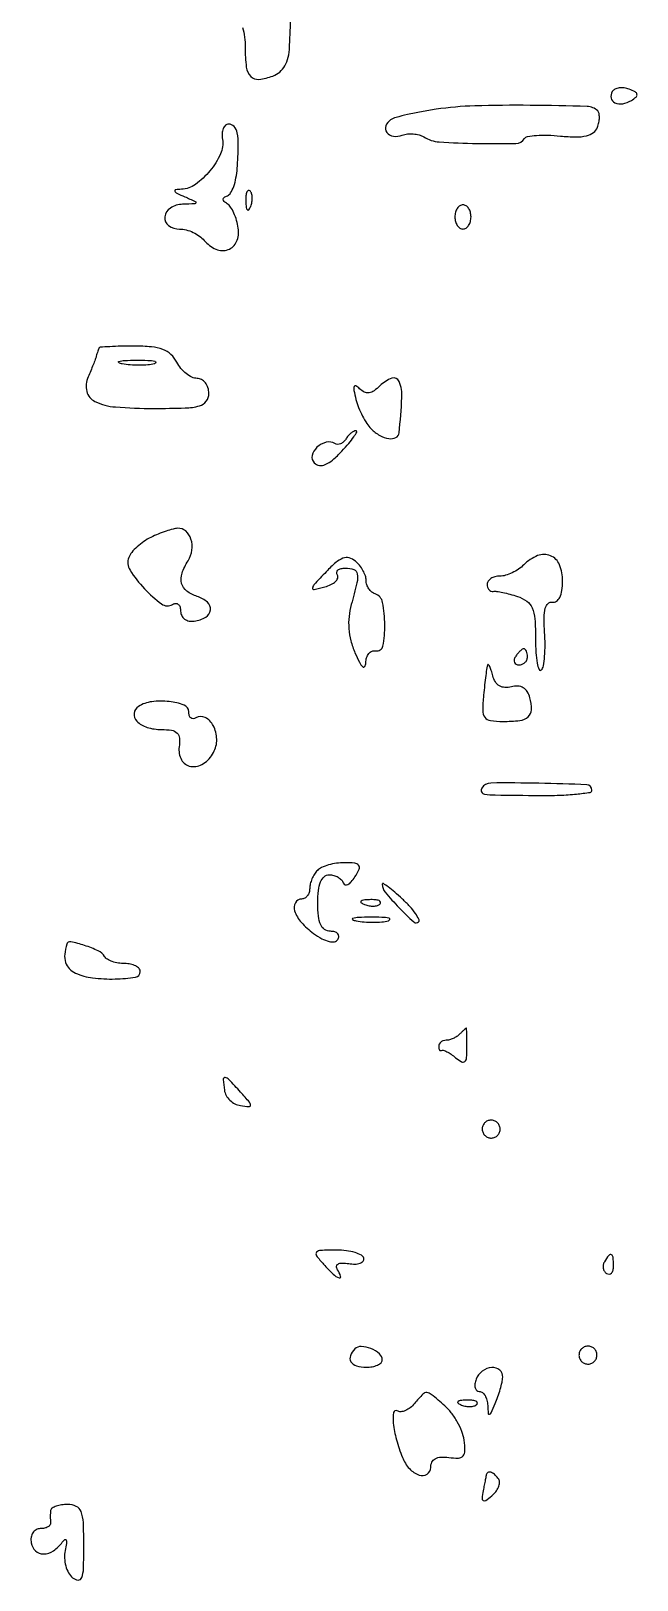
# Model space of a CAD drawing. Extents: x 0 to 5034, y 0 to 2560.
# Drawn here: x 3896.4 to 3971.6, y 21.6 to 213.5 of the extents above; entities that cross this region are included whole.
import ezdxf

# ---------------------------------------------------------------- set-up
doc = ezdxf.new("R2010")
doc.units = 0

msp = doc.modelspace()

# ---------------------------------------------------------------- linework, layer by layer
msp.add_lwpolyline([(3922.684393, 213.952226, -0.040427), (3922.921293, 212.787516, -0.029972), (3923, 211.475684, 0.028978), (3923.140626, 209.051269, 0.166286), (3923.687242, 207.906376, 0.231275), (3924.700104, 207.54667, 0.058826), (3926.446178, 207.957033, 0.090914), (3927.292603, 208.452601, 0.086215), (3927.926674, 209.224332, 0.073831), (3928.331315, 210.2726, 0.045944), (3928.501385, 211.581901, -0.002663), (3928.799937, 218.574, -0.031331)], format="xyb")
for points in [[(3968.515713, 206.025424, 0.191013), (3968.37394, 205.228674, 0.23802), (3968.834197, 204.646206, 0.152732), (3969.803525, 204.517896, 0.095806), (3970.881592, 204.92682, 0.03936), (3971.466726, 205.355474, 0.268353), (3971.580022, 205.680389, 0.227867), (3971.35823, 205.9802, 0.029854), (3970.615871, 206.317163, 0.058511), (3969.981629, 206.478786, 0.067768), (3969.358823, 206.477104, 0.078711), (3968.841624, 206.319872, 0.142196)], [(3946.67483, 203.84009, 0.009886), (3944.8453, 203.539115, 0.011725), (3943.130937, 203.180392, 0.010604), (3941.704782, 202.814828, 0.070477), (3941.033965, 202.520991, 0.167703), (3940.428867, 201.780185, 0.257313), (3940.550624, 200.980553, 0.19752), (3941.37223, 200.503594, 0.126255), (3942.484138, 200.632287, -0.065345), (3943.11839, 200.784748, -0.046738), (3943.848935, 200.793508, -0.047117), (3944.560226, 200.667318, -0.071076), (3945.13609, 200.415892, 0.121701), (3947.061581, 199.796207, 0.01321), (3951.757855, 199.595393, 0.009251), (3956.570426, 199.605911, 0.254485), (3957.631274, 200.212013, -0.217528), (3958.016265, 200.469277, -0.022711), (3959.122668, 200.597403, -0.024884), (3960.518907, 200.625497, -0.017381), (3962.090762, 200.524132, 0.020871), (3964.009932, 200.413807, 0.061855), (3965.31899, 200.55556, 0.099812), (3966.175688, 200.948856, 0.144759), (3966.678761, 201.605247, 0.041072), (3966.856086, 202.212056, 0.047477), (3966.920592, 202.810752, 0.053741), (3966.872444, 203.316404, 0.146813), (3966.703954, 203.629379, 0.191867), (3965.400093, 204.190307, 0.004156), (3958.34045, 204.323268, 0.010121), (3951.469907, 204.256478, 0.028336)], [(3920.187142, 200.107805, -0.150113), (3919.943553, 198.302798, -0.064388), (3918.636565, 196.221544, -0.064267), (3916.837551, 194.535138, -0.146205), (3915.095012, 193.929715, 0.027823), (3914.389243, 193.859137, 0.491194), (3914.293695, 193.685205, 0.180204), (3914.52943, 193.440828, 0.01024), (3915.5, 193, -0.003751), (3916.814662, 192.423348, -0.368608), (3916.895722, 192.252774, -0.326773), (3916.738914, 192.12689, -0.003386), (3915.25, 192.070285, 0.132922), (3913.724479, 191.605861, 0.226315), (3913.024166, 190.503226, 0.275099), (3913.493427, 189.441604, 0.155659), (3914.877555, 189, -0.063918), (3915.681964, 188.896746, -0.044322), (3916.54613, 188.587251, -0.04451), (3917.337092, 188.132844, -0.067013), (3917.921243, 187.594896, 0.117533), (3919.37189, 186.505597, 0.190524), (3920.892873, 186.454542, 0.210031), (3921.934835, 187.438991, 0.137359), (3922.14694, 189.103863, 0.034002), (3921.937307, 190.067205, 0.035294), (3921.600877, 190.980889, 0.037685), (3921.196672, 191.723072, 0.110406), (3920.783788, 192.128949, -0.048687), (3920.39128, 192.429954, -0.210552), (3920.278402, 192.69381, -0.244284), (3920.403064, 192.92754, -0.06334), (3920.794585, 193.128949, 0.176711), (3921.20151, 193.470602, 0.043916), (3921.573818, 194.272254, 0.039464), (3921.862855, 195.324306, 0.030823), (3922.0137, 196.5, 0.009384), (3922.151222, 199.410663, 0.055492), (3922.025821, 200.928623, 0.141421), (3921.629326, 201.700986, 0.206759), (3920.937142, 202, 0.188944), (3920.557148, 201.851089, 0.112081), (3920.2784, 201.444168, 0.08214), (3920.145704, 200.831984, 0.053401)], [(3923.078947, 192.416667, 0.018894), (3923.137993, 191.670344, 0.168741), (3923.279315, 191.37858, 0.470617), (3923.461564, 191.395823, 0.054073), (3923.683114, 191.8125, 0.051402), (3923.839148, 192.359369, 0.05415), (3923.876576, 192.916927, 0.060344), (3923.797407, 193.402231, 0.126455), (3923.604167, 193.729167, 0.296942), (3923.385309, 193.77538, 0.208169), (3923.200665, 193.592839, 0.077125), (3923.089945, 193.112848, 0.028489)], [(3949, 190.5, 0.064853), (3949.074694, 189.926543, 0.082425), (3949.29375, 189.440625, 0.098894), (3949.618646, 189.115568, 0.148195), (3950, 189, 0.148195), (3950.381354, 189.115568, 0.098894), (3950.70625, 189.440625, 0.082425), (3950.925306, 189.926543, 0.064853), (3951, 190.5, 0.064853), (3950.925306, 191.073457, 0.082425), (3950.70625, 191.559375, 0.098894), (3950.381354, 191.884432, 0.148195), (3950, 192, 0.148195), (3949.618646, 191.884432, 0.098894), (3949.29375, 191.559375, 0.082425), (3949.074694, 191.073457, 0.064853)], [(3904.873707, 174.25, 0.028063), (3904.812885, 174.107492, 0.005991), (3904.72425, 173.853125, 0.006245), (3904.628632, 173.555469, 0.005909), (3904.538633, 173.25, -0.020065), (3904.407205, 172.846416, -0.004782), (3904.155409, 172.186505, -0.004909), (3903.851251, 171.433514, -0.004835), (3903.530851, 170.682783, 0.162682), (3903.367345, 168.881232, 0.226509), (3904.366944, 167.638848, 0.093502), (3906.923619, 166.955143, 0.018713), (3911.661111, 166.777778, 0.007239), (3915.569637, 166.834368, 0.059256), (3917.331343, 167.095812, 0.166214), (3918.174395, 167.666552, 0.162986), (3918.5, 168.638889, 0.077492), (3918.389143, 169.349877, 0.090074), (3918.06805, 169.953299, 0.100777), (3917.590329, 170.356695, 0.125749), (3917.029533, 170.5, -0.112526), (3916.391318, 170.645474, -0.056691), (3915.68859, 171.0875, -0.052094), (3915.032498, 171.735034, -0.05317), (3914.529533, 172.5, 0.087475), (3913.800807, 173.458799, 0.096387), (3912.810296, 174.071846, 0.067619), (3911.381635, 174.401846, 0.022997), (3909.248707, 174.5, 0.005503), (3907.610106, 174.481965, 0.008767), (3906.209892, 174.426562, 0.003381), (3905.023857, 174.350741, 0.266207)], [(3911.761659, 172.31292, -0.041951), (3910.934218, 172.169017, -0.020826), (3909.869594, 172.119272, -0.020511), (3908.754739, 172.159391, -0.028254), (3907.761659, 172.292739, -0.082665), (3907.319562, 172.45659, -0.67161), (3907.339362, 172.605813, -0.053901), (3908.071102, 172.715166, -0.008901), (3909.5, 172.747817, -0.009782), (3910.938425, 172.726931, -0.038992), (3911.814362, 172.62839, -0.417468), (3911.916221, 172.476221, -0.285845)], [(3939.716334, 169.573477, -0.044196), (3938.985976, 168.961961, -0.116801), (3938.35597, 168.713113, -0.146862), (3937.772662, 168.800082, -0.086655), (3937.191664, 169.208336, 0.06262), (3936.731067, 169.566045, 0.474704), (3936.506575, 169.483802, 0.134781), (3936.475835, 169.0135, 0.013158), (3936.736761, 167.89405, 0.030819), (3937.067444, 166.885825, 0.024041), (3937.544599, 165.836065, 0.024597), (3938.086203, 164.898585, 0.052909), (3938.609383, 164.25, 0.067296), (3939.67951, 163.433263, 0.093895), (3940.81586, 163.043688, 0.149055), (3941.675999, 163.176237, 0.259091), (3942.081242, 163.75, 0.013851), (3942.433048, 168.127169, 0.110004), (3942.098366, 170.117119, 0.40534), (3941.188448, 170.517846, 0.107925)], [(3935.489919, 162.983688, -0.069989), (3935.195223, 162.629036, -0.085838), (3934.832272, 162.398202, -0.100122), (3934.459435, 162.324319, -0.138277), (3934.133156, 162.417705, 0.201344), (3933.04648, 162.588836, 0.128054), (3931.903759, 161.970636, 0.148599), (3931.310078, 160.945991, 0.259472), (3931.571603, 160.028397, 0.164131), (3932.195928, 159.719048, 0.135362), (3932.936044, 159.819133, 0.078006), (3933.844255, 160.38752, 0.025434), (3934.987558, 161.486756, 0.012239), (3935.850589, 162.451686, 0.024535), (3936.47432, 163.261735, 0.031948), (3936.826984, 163.845769, 0.562699), (3936.733331, 164, 0.124945), (3936.452952, 163.928825, 0.047042), (3936.114269, 163.701458, 0.042895), (3935.775729, 163.372547, 0.040149)], [(3911.308337, 150.805536, 0.038049), (3910.429177, 150.294883, 0.033748), (3909.599424, 149.63785, 0.035319), (3908.933045, 148.940891, 0.08167), (3908.568413, 148.317686, 0.237187), (3908.724886, 146.748072, 0.046828), (3910.509333, 144.44273, 0.047329), (3912.642585, 142.556931, 0.304656), (3914.008382, 142.50518, -0.129881), (3914.385183, 142.619784, -0.189739), (3914.708712, 142.506039, -0.145259), (3914.926879, 142.165068, -0.07029), (3915, 141.647501, 0.119017), (3915.131206, 141.104102, 0.118721), (3915.495983, 140.679862, 0.108001), (3916.045653, 140.441535, 0.085124), (3916.695791, 140.425857, 0.094651), (3918.114892, 140.919029, 0.236939), (3918.701459, 141.809859, 0.249391), (3918.325498, 142.773974, 0.101051), (3917.055047, 143.482529, -0.085317), (3915.757765, 144.153878, -0.169757), (3915.125174, 145.10542, -0.146335), (3915.175333, 146.352385, -0.058455), (3915.922793, 147.909316, 0.10777), (3916.400432, 149.219219, 0.111189), (3916.281242, 150.593298, 0.136131), (3915.627872, 151.593624, 0.197705), (3914.643011, 151.93232, 0.051398), (3914.058268, 151.836844, 0.015326), (3913.191959, 151.573409, 0.015196), (3912.231288, 151.215923, 0.015881)], [(3933.048093, 146.551193, 0.003098), (3931.525725, 144.910451, 0.163764), (3931.354129, 144.523238, 0.506017), (3931.537833, 144.360026, 0.01132), (3932.874263, 144.67737, 0.044536), (3933.640295, 144.952481, 0.078105), (3934.19877, 145.326168, 0.119833), (3934.469008, 145.732692, 0.229328), (3934.429736, 146.11369, -0.164268), (3934.351835, 146.449499, -0.190626), (3934.500835, 146.739646, -0.123316), (3934.88311, 146.935881, -0.057279), (3935.440983, 147, -0.090822), (3936.468015, 146.811894, -0.268888), (3936.903621, 146.27668, -0.099268), (3936.859301, 145.17158, -0.009049), (3936.158106, 142.493398, 0.043061), (3935.87403, 141.00101, 0.044475), (3935.854287, 139.498339, 0.043789), (3936.10198, 137.994835, 0.039322), (3936.613002, 136.5, 0.015039), (3937.164333, 135.323051, 0.088399), (3937.57251, 134.779944, 0.471813), (3937.823813, 134.813241, 0.13369), (3937.954896, 135.25, -0.067902), (3938.060766, 135.900391, -0.09799), (3938.335443, 136.4125, -0.122518), (3938.731683, 136.707091, -0.151918), (3939.187036, 136.75, 0.419042), (3940.076939, 137.340764, 0.04989), (3940.316606, 139.955036, 0.044655), (3940.043872, 142.742632, 0.271991), (3939.128759, 143.790414, -0.093913), (3938.697332, 144.031185, -0.070178), (3938.331573, 144.43632, -0.068485), (3938.084573, 144.938032, -0.080353), (3938, 145.460889, 0.083189), (3937.903462, 146.037109, 0.043945), (3937.607134, 146.700983, 0.042141), (3937.17433, 147.344753, 0.050531), (3936.662583, 147.865068, 0.11055), (3935.894887, 148.257466, 0.151382), (3935.124487, 148.220327, 0.092484), (3934.235202, 147.695574, 0.024772)], [(3957.556556, 147.413699, -0.048172), (3956.8998, 146.872616, -0.03766), (3956.096524, 146.415274, -0.038783), (3955.275727, 146.101852, -0.071933), (3954.571429, 146, 0.061768), (3953.97055, 145.925485, 0.080164), (3953.461607, 145.70625, 0.09778), (3953.120948, 145.381386, 0.154765), (3953, 145, 0.074993), (3953.056406, 144.626037, 0.100285), (3953.220313, 144.325519, 0.11815), (3953.464346, 144.145198, 0.13694), (3953.75, 144.108151, -0.072857), (3954.174803, 144.107198, -0.013756), (3954.940625, 143.971628, -0.014436), (3955.833588, 143.761047, -0.012793), (3956.75, 143.49152, -0.078301), (3957.915283, 142.902652, -0.136695), (3958.586552, 142.063829, -0.083789), (3958.914527, 140.699993, -0.017204), (3959, 138.216702, 0.014675), (3959.049842, 136.518914, 0.030988), (3959.208346, 135.211586, 0.051338), (3959.437285, 134.430727, 0.536093), (3959.709265, 134.375931, 0.153726), (3959.969649, 134.875675, 0.021419), (3960.125694, 136.047008, 0.022848), (3960.189174, 137.491419, 0.017579), (3960.13091, 139.068716, -0.017794), (3960.064833, 140.878619, -0.063011), (3960.209405, 142.029648, -0.137743), (3960.555035, 142.626961, -0.253214), (3961.080736, 142.776118, 0.213835), (3961.587513, 142.879789, 0.124672), (3961.994263, 143.363069, 0.075609), (3962.261763, 144.225899, 0.033926), (3962.359091, 145.412009, 0.101954), (3961.977832, 147.403455, 0.198426), (3960.854204, 148.529939, 0.197153), (3959.256964, 148.538869, 0.100758)], [(3956.5, 136, 0.082592), (3956.343488, 135.6179, 0.161196), (3956.3746, 135.29375, 0.182303), (3956.586039, 135.078288, 0.108972), (3956.940983, 135, 0.093332), (3957.345238, 135.076123, 0.09642), (3957.688914, 135.29375, 0.099167), (3957.918938, 135.618444, 0.105053), (3958, 136, 0.042167), (3957.967655, 136.382849, 0.061769), (3957.870461, 136.70625, 0.081139), (3957.727648, 136.92554, 0.210953), (3957.559017, 137, 0.151918), (3957.34829, 136.934461, 0.038439), (3957.066025, 136.70625, 0.035638), (3956.768994, 136.382774, 0.029505)], [(3953.052165, 135, 0.04975), (3952.96727, 134.661673, 0.003488), (3952.831185, 133.692187, 0.004913), (3952.688073, 132.531269, 0.003679), (3952.552432, 131.25, 0.021498), (3952.448019, 129.357803, 0.163342), (3952.718078, 128.519602, 0.201365), (3953.407233, 128.108495, 0.035128), (3954.949601, 128, 0.028652), (3957.059847, 128.121023, 0.152472), (3958.103451, 128.583553, 0.216319), (3958.4972, 129.45374, 0.063743), (3958.304987, 130.94173, 0.07597), (3957.981187, 131.692004, 0.120878), (3957.482347, 132.176809, 0.121032), (3956.816268, 132.375322, 0.076282), (3956.004942, 132.291041, -0.076365), (3955.191399, 132.206666, -0.122438), (3954.526637, 132.407036, -0.121576), (3954.029961, 132.89679, -0.074659), (3953.707194, 133.657216, 0.014701), (3953.512024, 134.331449, 0.035686), (3953.318763, 134.811807, 0.089479), (3953.161826, 135.025998, 0.541607)], [(3909.776393, 129.861803, 0.227475), (3909.225941, 129.002802, 0.230213), (3909.554954, 128.04224, 0.123606), (3910.844361, 127.265307, 0.074218), (3912.621875, 127, -0.03796), (3913.882575, 126.90415, -0.157096), (3914.557364, 126.566953, -0.182476), (3914.851215, 125.934188, -0.054688), (3914.812858, 124.853863, 0.162475), (3915.099108, 123.257031, 0.230982), (3916.255517, 122.436196, 0.189051), (3917.823279, 122.771025, 0.124461), (3919.080679, 124.15075, 0.128156), (3919.474693, 125.785776, 0.114322), (3919.048215, 127.48356, 0.158439), (3918.047165, 128.479362, 0.26123), (3916.886693, 128.429973, -0.129075), (3916.549735, 128.326903, -0.189568), (3916.260466, 128.427467, -0.145837), (3916.065424, 128.730493, -0.070683), (3916, 129.190983, 0.311711), (3915.424448, 130.024494, 0.063777), (3913.586027, 130.464176, 0.058305), (3911.425882, 130.444506, 0.107408)], [(3952.344738, 119.75, 0.243578), (3952.30826, 119.264511, 0.266162), (3952.682283, 118.981545, 0.028863), (3953.99526, 118.889874, 0.000862), (3959.5, 118.833333, 0.010313), (3961.992205, 118.863436, 0.017076), (3964.090768, 119.003937, 0.011134), (3965.756836, 119.210355, 0.372009), (3966.000486, 119.492126, 0.402119), (3965.364302, 120.156159, 0.005817), (3959.392897, 120.338435, 0.006558), (3953.451088, 120.372699, 0.258167)], [(3931.95, 109.55, 0.057633), (3931.586232, 109.091089, 0.038921), (3931.279062, 108.497187, 0.039085), (3931.069332, 107.867228, 0.060888), (3931, 107.3, -0.075349), (3930.924723, 106.80331, -0.088951), (3930.70625, 106.381875, -0.100708), (3930.381357, 106.100148, -0.129116), (3930, 106, 0.272986), (3929.220302, 105.540028, 0.212628), (3929.134309, 104.540333, 0.098296), (3929.969386, 103.112372, 0.054288), (3931.471494, 101.748521, 0.031122), (3932.509077, 101.088574, 0.065454), (3933.396714, 100.740657, 0.101731), (3934.073406, 100.713529, 0.216941), (3934.499086, 100.998521, 0.138885), (3934.60742, 101.378741, 0.191113), (3934.478257, 101.705816, 0.138999), (3934.110571, 101.926612, 0.066237), (3933.559017, 102, -0.152224), (3932.851766, 102.22043, -0.137733), (3932.361358, 102.811251, -0.079938), (3932.081849, 103.864012, -0.025), (3932, 105.5, -0.026332), (3932.081966, 107.055338, -0.069939), (3932.35119, 108.132353, -0.11615), (3932.800049, 108.766613, -0.182916), (3933.416667, 109, -0.066262), (3933.983407, 108.924562, -0.064567), (3934.516071, 108.703351, -0.069901), (3934.935643, 108.376271, -0.112299), (3935.169956, 107.990131, 0.236983), (3935.394464, 107.7664, 0.20263), (3935.730544, 107.793872, 0.094927), (3936.159798, 108.134435, 0.03816), (3936.605636, 108.740131, 0.033391), (3937.121453, 109.703727, 0.271964), (3937.070479, 110.181233, 0.214671), (3936.602889, 110.443054, 0.021883), (3935.302346, 110.5, 0.035374), (3934.31294, 110.429915, 0.03369), (3933.326627, 110.220938, 0.035536), (3932.481811, 109.915248, 0.092052)], [(3940, 107.827324, 0.17631), (3940.359019, 106.840823, 0.017582), (3942.068306, 104.943181, 0.014283), (3943.896334, 103.156908, 0.402512), (3944.5024, 103.169067, 0.328802), (3944.551383, 103.493023, 0.032679), (3944.115044, 104.203748, 0.031139), (3943.41753, 105.06949, 0.01904), (3942.496057, 106.003704, 0.010435), (3941.537908, 106.866912, 0.020373), (3940.733217, 107.506674, 0.022331), (3940.135308, 107.903823, 0.583386)], [(3937.8125, 105.316886, 0.051402), (3938.359369, 105.160852, 0.05415), (3938.916927, 105.123424, 0.060344), (3939.402231, 105.202593, 0.126455), (3939.729167, 105.395833, 0.296942), (3939.77538, 105.614691, 0.208169), (3939.592839, 105.799335, 0.077125), (3939.112848, 105.910055, 0.028489), (3938.416667, 105.921053, 0.018894), (3937.670344, 105.862007, 0.168741), (3937.37858, 105.720685, 0.470617), (3937.395823, 105.538436, 0.054073)], [(3936.761659, 103.292739, 0.028254), (3937.754739, 103.159391, 0.020511), (3938.869594, 103.119272, 0.020826), (3939.934218, 103.169017, 0.041951), (3940.761659, 103.31292, 0.285845), (3940.916221, 103.476221, 0.417468), (3940.814362, 103.62839, 0.038992), (3939.938425, 103.726931, 0.009782), (3938.5, 103.747817, 0.008901), (3937.071102, 103.715166, 0.053901), (3936.339362, 103.605813, 0.67161), (3936.319562, 103.45659, 0.082665)], [(3900.875, 100.40638, 0.051677), (3900.629213, 99.162916, 0.097945), (3900.734173, 98.151261, 0.117112), (3901.191198, 97.374469, 0.096691), (3901.978997, 96.820285, 0.074639), (3904.083042, 96.235118, 0.036181), (3906.878768, 96.095414, 0.031344), (3909.405873, 96.310912, 0.371576), (3910, 97, 0.186414), (3909.852535, 97.381787, 0.089706), (3909.429836, 97.70625, 0.069539), (3908.801778, 97.926216, 0.049547), (3908.059017, 98, -0.041463), (3907.276201, 98.065028, -0.043629), (3906.528564, 98.258292, -0.047787), (3905.919938, 98.541607, -0.122114), (3905.574601, 98.879293, 0.145639), (3904.793773, 99.57523, 0.031149), (3903.085976, 100.250335, 0.027525), (3901.377089, 100.703363, 0.386854)], [(3949.583333, 89.25, -0.052335), (3949.228895, 88.962896, -0.038368), (3948.784375, 88.720313, -0.03908), (3948.322312, 88.554398, -0.066753), (3947.916667, 88.5, 0.080377), (3947.566533, 88.443348, 0.091482), (3947.269271, 88.279687, 0.100741), (3947.070525, 88.036048, 0.121457), (3947, 87.75, 0.045279), (3947.024519, 87.479793, 0.106591), (3947.101727, 87.29375, 0.198837), (3947.215548, 87.220393, 0.204068), (3947.346305, 87.25, -0.24944), (3947.562481, 87.279665, -0.032317), (3948.003219, 87.084355, -0.031492), (3948.53336, 86.763167, -0.021266), (3949.096305, 86.335037, 0.043595), (3949.827278, 85.82893, 0.321982), (3950.225286, 85.870693, 0.19415), (3950.45212, 86.328847, 0.019051), (3950.5, 87.585037, 0.003234), (3950.494011, 88.511046, 0.00539), (3950.475521, 89.290605, 0.001166), (3950.450587, 89.967383, 0.40279), (3950.416667, 90, 0.181677), (3950.36305, 89.979853, 0.003487), (3950.1375, 89.779687, 0.007957), (3949.876803, 89.537441, 0.005189)], [(3920.421612, 82.333129, 0.09263), (3920.646753, 81.67682, 0.072374), (3921.109412, 81.080312, 0.071263), (3921.731133, 80.632391, 0.084275), (3922.419513, 80.408934, 0.016801), (3923.480636, 80.289449, 0.435285), (3923.671436, 80.464567, 0.18237), (3923.53755, 80.827239, 0.005286), (3922.431397, 82.075805, 0.00571), (3920.982671, 83.640342, 0.172957), (3920.512934, 83.878874, 0.473108), (3920.278537, 83.657664, 0.019066)], [(3952.552786, 78.08541, 0.099038), (3952.401684, 77.679226, 0.097945), (3952.417584, 77.244476, 0.097945), (3952.597789, 76.848514, 0.099038), (3952.91459, 76.552786, 0.099038), (3953.320774, 76.401684, 0.097945), (3953.755524, 76.417584, 0.097945), (3954.151486, 76.597789, 0.099038), (3954.447214, 76.91459, 0.099038), (3954.598316, 77.320774, 0.097945), (3954.582416, 77.755524, 0.097945), (3954.402211, 78.151486, 0.099038), (3954.08541, 78.447214, 0.099038), (3953.679226, 78.598316, 0.097945), (3953.244476, 78.582416, 0.097945), (3952.848514, 78.402211, 0.099038)], [(3932.726728, 60.75, 0.016164), (3933.90649, 59.527813, 0.100476), (3934.635873, 59.059834, 0.633877), (3934.836895, 59.250798, 0.058746), (3934.449706, 60.081377, -0.143525), (3934.335069, 60.498067, -0.271658), (3934.510359, 60.785814, -0.129473), (3935.014349, 60.906816, -0.034343), (3935.845241, 60.831377, 0.044507), (3936.621387, 60.776764, 0.081807), (3937.242757, 60.891092, 0.130572), (3937.613716, 61.147546, 0.230983), (3937.704552, 61.5, 0.224741), (3937.415026, 61.885709, 0.049372), (3936.626473, 62.20625, 0.042273), (3935.553861, 62.426953, 0.029617), (3934.321741, 62.5, 0.00863), (3932.355007, 62.466053, 0.201977), (3931.859385, 62.236883, 0.362328), (3931.840906, 61.815912, 0.021016)], [(3967.542705, 61.069098, 0.090093), (3967.387618, 60.673795, 0.095385), (3967.385962, 60.257398, 0.099739), (3967.536973, 59.88478, 0.108766), (3967.817021, 59.613087, 0.158515), (3968.139071, 59.534562, 0.191218), (3968.417083, 59.669932, 0.126631), (3968.605052, 60.024148, 0.059057), (3968.666667, 60.543989, 0.019984), (3968.623697, 61.618676, 0.269722), (3968.40792, 61.929499, 0.350126), (3968.086603, 61.852054, 0.02679)], [(3936.597766, 50.264432, 0.104297), (3936.047981, 49.420792, 0.235241), (3936.116527, 48.680805, 0.186855), (3936.79516, 48.16822, 0.069473), (3938, 48, 0.042713), (3938.765672, 48.065528, 0.06238), (3939.4125, 48.262322, 0.081888), (3939.850784, 48.551578, 0.208972), (3940, 48.893011, 0.218907), (3939.6448, 49.665438, 0.081579), (3938.599301, 50.300655, 0.081237), (3937.401339, 50.569868, 0.214275)], [(3964.552786, 50.08541, 0.099038), (3964.401684, 49.679226, 0.097945), (3964.417584, 49.244476, 0.097945), (3964.597789, 48.848514, 0.099038), (3964.91459, 48.552786, 0.099038), (3965.320774, 48.401684, 0.097945), (3965.755524, 48.417584, 0.097945), (3966.151486, 48.597789, 0.099038), (3966.447214, 48.91459, 0.099038), (3966.598316, 49.320774, 0.097945), (3966.582416, 49.755524, 0.097945), (3966.402211, 50.151486, 0.099038), (3966.08541, 50.447214, 0.099038), (3965.679226, 50.598316, 0.097945), (3965.244476, 50.582416, 0.097945), (3964.848514, 50.402211, 0.099038)], [(3951.638374, 46.5, 0.055937), (3951.488865, 45.925634, 0.100118), (3951.516384, 45.440625, 0.147206), (3951.710807, 45.122486, 0.184534), (3952.031385, 45, -0.171851), (3952.406545, 44.867133, -0.088807), (3952.736116, 44.485937, -0.070957), (3952.971659, 43.919479, -0.053112), (3953.070285, 43.25, 0.011173), (3953.131074, 42.278423, 0.467319), (3953.282091, 42.172505, 0.223503), (3953.489401, 42.347994, 0.005675), (3954, 43.5, 0.017105), (3954.33418, 44.357393, 0.014706), (3954.627618, 45.279688, 0.014951), (3954.844334, 46.132955, 0.040686), (3954.929715, 46.75, 0.231487), (3954.553618, 47.642559, 0.200852), (3953.581667, 47.965319, 0.14424), (3952.403536, 47.51875, 0.139792)], [(3944.009138, 43.51101, -0.052767), (3943.468148, 42.983657, -0.066094), (3942.865912, 42.626575, -0.079781), (3942.297039, 42.484961, -0.160951), (3941.852615, 42.591089, 0.535986), (3941.396487, 42.381642, 0.066621), (3941.365829, 41.062974, 0.039103), (3941.753851, 39.023037, 0.028282), (3942.488034, 36.827319, 0.090477), (3943.35775, 35.43916, 0.123873), (3944.58287, 34.629213, 0.236424), (3945.551134, 34.752515, 0.249973), (3946, 35.594243, -0.116785), (3946.151383, 36.233533, -0.153537), (3946.566222, 36.661583, -0.112395), (3947.265252, 36.856948, -0.046744), (3948.25, 36.812858, 0.040838), (3949.433072, 36.745907, 0.208829), (3950.015896, 37.018044, 0.186109), (3950.251721, 37.655745, 0.031763), (3950.149961, 38.969468, 0.058341), (3949.866921, 40.044863, 0.035187), (3949.299686, 41.236561, 0.034852), (3948.55871, 42.357051, 0.050642), (3947.746951, 43.219468, 0.006321), (3946.078601, 44.629866, 0.154033), (3945.52182, 44.854517, 0.22716), (3945.028168, 44.663673, 0.01561)], [(3949.8125, 43.316886, 0.051402), (3950.359369, 43.160852, 0.05415), (3950.916927, 43.123424, 0.060344), (3951.402231, 43.202593, 0.126455), (3951.729167, 43.395833, 0.296942), (3951.77538, 43.614691, 0.208169), (3951.592839, 43.799335, 0.077125), (3951.112848, 43.910055, 0.028489), (3950.416667, 43.921053, 0.018894), (3949.670344, 43.862007, 0.168741), (3949.37858, 43.720685, 0.470617), (3949.395823, 43.538436, 0.054073)], [(3952.923489, 34.75, 0.022627), (3952.879465, 34.578838, 0.001278), (3952.768639, 34.042982, 0.001959), (3952.640817, 33.40412, 0.001435), (3952.503782, 32.694193, 0.020367), (3952.366074, 31.76469, 0.292577), (3952.508535, 31.479244, 0.295382), (3952.825868, 31.490613, 0.020624), (3953.569283, 32.057499, 0.053729), (3954.06743, 32.570492, 0.066817), (3954.403198, 33.143652, 0.080372), (3954.533867, 33.6868, 0.158628), (3954.429973, 34.113307, 0.058821), (3954.014609, 34.636426, 0.095878), (3953.545492, 34.951231, 0.167479), (3953.158717, 34.977568, 0.257983)], [(3898.881579, 30.25, 0.024514), (3898.844695, 29.908478, 0.014642), (3898.83273, 29.5, 0.014642), (3898.844695, 29.091522, 0.024514), (3898.881579, 28.75, -0.193714), (3898.81589, 28.46442, -0.109544), (3898.550581, 28.220312, -0.079844), (3898.120038, 28.055182, -0.051767), (3897.588484, 28, 0.127723), (3897.067585, 27.864731, 0.124256), (3896.671978, 27.492184, 0.107267), (3896.462557, 26.926296, 0.076994), (3896.47132, 26.25, 0.163925), (3897.007372, 25.248869, 0.196218), (3897.998675, 24.868112, 0.144985), (3899.223906, 25.258904, 0.087181), (3900.327283, 26.330179, -0.076167), (3900.637653, 26.645, -0.506938), (3900.81592, 26.590268, -0.122121), (3900.854232, 26.172737, -0.015889), (3900.689981, 25.286768, 0.064167), (3900.608629, 24.353255, 0.055864), (3900.758127, 23.382776, 0.058638), (3901.103722, 22.521514, 0.095118), (3901.603235, 21.914323, 0.156212), (3902.289712, 21.6379, 0.338296), (3902.738406, 21.931573, 0.076913), (3902.955699, 23.090681, 0.007948), (3903, 25.877555, 0.011075), (3902.935971, 28.767823, 0.082169), (3902.65239, 30.109694, 0.189938), (3902.04819, 30.761334, 0.112408), (3901, 31, 0.035437), (3900.225567, 30.945044, 0.049685), (3899.552714, 30.779688, 0.060755), (3899.067164, 30.538138, 0.210846)]]:
    msp.add_lwpolyline(points, format="xyb", close=True)

doc.saveas('drawing.dxf')
